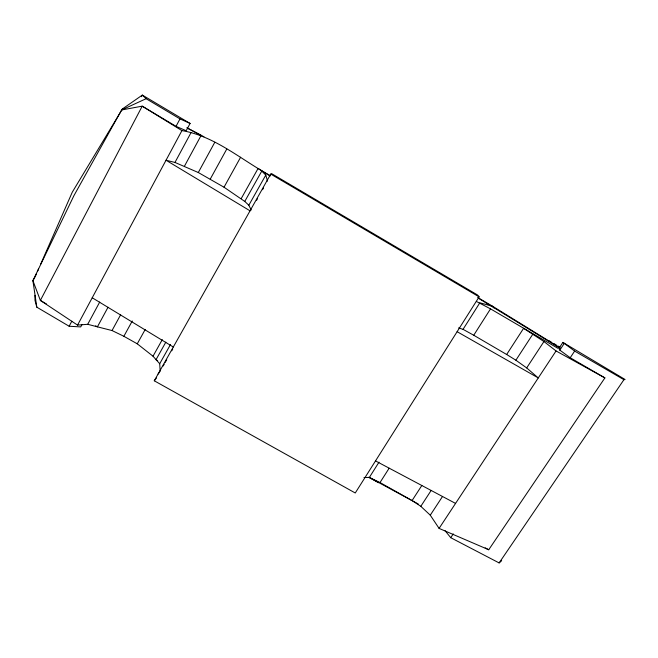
<?xml version="1.0" encoding="UTF-8"?>
<svg xmlns="http://www.w3.org/2000/svg" width="658" height="658" viewBox="0 0 658 658"><rect width="100%" height="100%" fill="white"/><g stroke="black" fill="none" stroke-linecap="round" stroke-linejoin="round"><path stroke-width="0.99" d="M34.94 277.248L36.577 273.514M37.399 271.639L38.633 268.842M40.681 264.162L72.265 192.202L122.462 108.915L142.342 95.073L190.096 123.457L186.189 130.736L176.031 126.328L142.21 106.16L121.623 109.96L73.935 195.648L32.9 280.629L36.823 307.187L69.139 326.245L80.712 326.911L82.044 324.435M141.486 96.701L142.342 95.073L146.117 98.7L179.996 118.909L190.096 123.457M69.139 326.245L71.837 321.194M176.031 126.328L179.996 118.909M34.43 278.095L32.9 280.629L40.368 300.418L77.554 325.11L181.929 130.605C215.306 136.247 241.445 160.026 270.43 175.711M77.554 325.11L87.72 324.295L99.712 302.055M174.962 162.444L198.288 172.519L224.016 187.217L244.768 201.43L248.831 205.238L251.142 209.918L250.04 210.823L166.03 160.231L174.962 162.444L191.05 132.595M108.027 307.253L97.417 326.845L87.72 324.295M184.454 166.186L201.151 135.375L187.53 128.211M95.632 325.842L97.417 326.845L112.033 330.538L120.644 314.763M198.288 172.519L214.821 142.243M112.033 330.538L123.86 336.287L132.266 320.997M210.223 179.157L226.771 149.045M160.174 371.351L159.705 363.718L153.01 356.208L137.267 343.813L145.212 329.469M224.016 187.217L240.631 157.213M153.01 356.208L162.304 339.61M241.19 198.642L258.092 168.44L270.051 175.966M165.841 342.152L156.004 359.696L157.665 360.625M244.768 201.43L261.777 171.088L265.783 175.086L267.477 180.934L266.572 181.485M159.705 363.718L170.488 344.537M248.831 205.238L265.783 175.086M154.276 380.793L270.734 174.082L271.598 173.622L477.511 294.973L479.114 296.873L355.254 492.99L154.276 380.793L156.431 377.988M163.192 365.996L164.196 364.211M165.199 362.426L166.713 359.745M171.738 350.821L172.741 349.036M256.587 200.254L257.574 198.502M262.526 189.718L263.521 187.958M379.008 462.171L369.335 477.453L363.981 477.511M458.585 327.906L463.043 329.337L479.83 302.812L492.71 306.315L559.909 347.769M418.315 504.028L369.335 477.453L380.011 482.561L389.141 468.208M463.043 329.337L473.735 335.243L490.523 308.865L557.902 348.304M380.011 482.561L412.081 500.549L421.844 485.481M473.735 335.243L506.66 354.489L523.595 328.334L543.952 341.535L556.059 350.953L604.891 377.898L488.73 549.751L439.083 528.399L430.274 515.181L420.807 506.323L412.081 500.549M420.807 506.323L431.163 490.416M457.121 331.69L538.269 377.939L526.68 367.921L515.88 360.214L532.906 334.05M430.274 515.181L442.423 496.617M526.68 367.921L543.952 341.535M439.083 528.399L556.059 350.953M562.903 342.399L574.64 351.076L623.924 379.691L625.1 379.51L562.903 342.399L558.897 348.469L559.81 350.13L570.215 357.738L604.891 377.898M559.81 350.13L564.145 343.566M501.651 560.715L499.134 562.927L450.738 537.701L453.263 533.909M570.215 357.738L574.64 351.076M499.134 562.927L623.924 379.691M158.06 374.081L159.639 372.033M122.462 108.915L121.623 109.96L146.117 98.7M476.376 301.438L490.523 308.865M186.814 127.751L203.914 136.765M375.512 460.913L455.55 503.411M485.16 547.843L488.73 549.751M123.86 336.287L137.267 343.813M368.719 477.215L378.523 482.717M477.65 297.457L492.71 306.315L494.002 307.911M549.29 340.885L551.059 341.921M553.699 343.484L556.339 345.039M558.107 346.075L559.868 347.111M270.734 174.082L479.114 296.873M478.415 298.222L559.991 348.189M46.496 304.029L40.368 300.418L142.21 106.16L181.929 130.605M92.227 297.77L173.309 347.013M506.66 354.489L515.88 360.214M445.129 530.751L450.738 537.701M36.823 307.187L34.989 300.369L34.973 295.343"/></g></svg>
